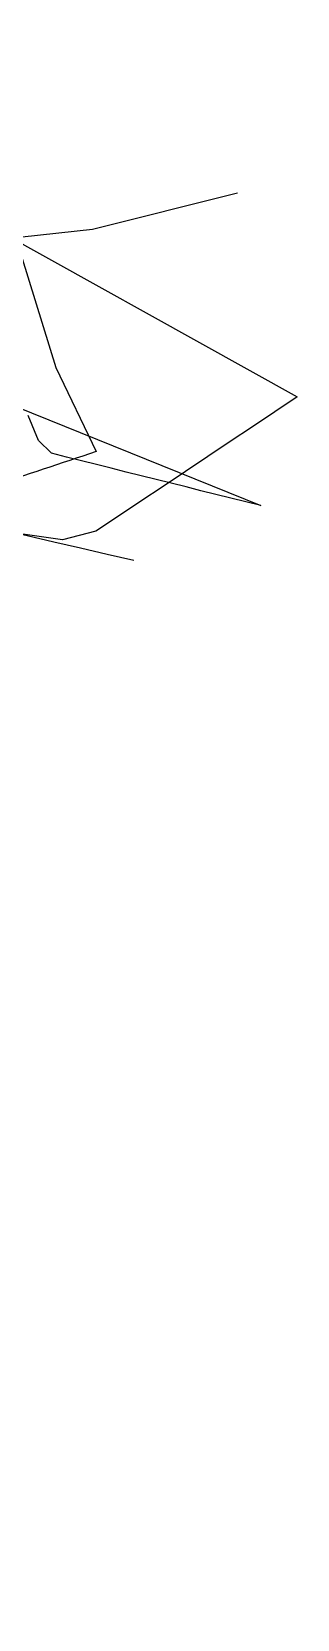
# Model space of a CAD drawing. Header units: metres. Extents: x 30 to 6769, y 117 to 5736.
# Drawn here: x 2815 to 2913, y 4126 to 4710 of the extents above; entities that cross this region are included whole.
import ezdxf

# ---------------------------------------------------------------- set-up
doc = ezdxf.new("R2010")
doc.units = ezdxf.units.M
doc.layers.add('FLOOR_0', color=1, linetype='Continuous')

msp = doc.modelspace()

# ---------------------------------------------------------------- linework, layer by layer
at = {"layer": 'FLOOR_0', "color": 7}
msp.add_lwpolyline([(2785.71, 4710.47), (2823.99, 4586.89), (2838.82, 4555.96), (2836.39, 4555.15), (2833.97, 4554.34), (2831.54, 4553.53), (2829.12, 4552.72), (2826.69, 4551.92), (2824.26, 4551.11), (2821.84, 4550.3), (2819.41, 4549.49), (2816.99, 4548.68), (2814.56, 4547.87), (2812.14, 4547.06), (2809.71, 4546.25), (2807.28, 4545.44), (2804.86, 4544.63), (2802.43, 4543.82), (2800.01, 4543.02), (2687.74, 4515.46), (2584.58, 4484.12)], dxfattribs=at)
at = {"layer": 'FLOOR_0', "color": 6}
for points in [[(2765.41, 4629.95), (2837.48, 4637.86), (2890.9, 4651.23)], [(2785.2, 4647.05), (2912.9, 4576.11), (2904.67, 4570.62), (2896.43, 4565.13), (2888.2, 4559.64), (2879.96, 4554.15), (2871.73, 4548.65), (2863.5, 4543.16), (2855.26, 4537.67), (2847.03, 4532.18), (2838.79, 4526.69), (2826.5, 4523.47), (2802.32, 4526.93), (2778.13, 4530.38), (2753.94, 4533.84), (2703.61, 4541.42), (2552.53, 4551.8)]]:
    msp.add_lwpolyline(points, dxfattribs=at)
at = {"layer": 'FLOOR_0', "color": 3}
msp.add_lwpolyline([(2784.91, 4582.36), (2899.44, 4536.08), (2893.94, 4537.46), (2888.44, 4538.83), (2882.94, 4540.21), (2877.44, 4541.58), (2871.94, 4542.96), (2866.44, 4544.34), (2860.94, 4545.71), (2855.44, 4547.09), (2849.94, 4548.46), (2844.44, 4549.84), (2838.94, 4551.21), (2833.44, 4552.59), (2827.93, 4553.97), (2822.43, 4555.34), (2817.63, 4560.01), (2813.79, 4569.22)], dxfattribs=at)
at = {"layer": 'FLOOR_0', "color": 1}
msp.add_lwpolyline([(2852.77, 4515.88), (2842.94, 4518.15), (2833.1, 4520.42), (2823.27, 4522.69), (2813.43, 4524.96), (2803.6, 4527.24), (2793.76, 4529.51), (2783.92, 4531.78), (2774.09, 4534.05), (2729.87, 4533.78), (2597.07, 4427.75), (2584.51, 4327.03), (2584.51, 4239.57), (2564.85, 4184.59), (2507.32, 4126.3)], dxfattribs=at)

doc.saveas('drawing.dxf')
